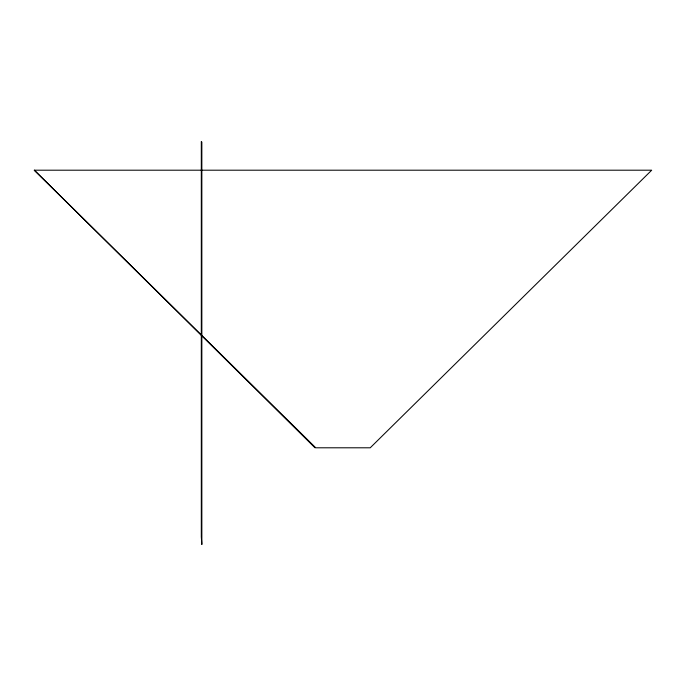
<?xml version="1.0" encoding="UTF-8"?>
<svg xmlns="http://www.w3.org/2000/svg" width="686" height="686" viewBox="0 0 686 686"><rect width="100%" height="100%" fill="white"/><g stroke="black" fill="none" stroke-linecap="round" stroke-linejoin="round"><path stroke-width="1.03" d="M34.3 170.197L651.7 170.197L370.234 447.795L315.766 447.795L34.3 170.197L314.994 447.795M201.847 142.045L201.847 544.504L201.307 536.821L201.307 141.496"/></g></svg>
